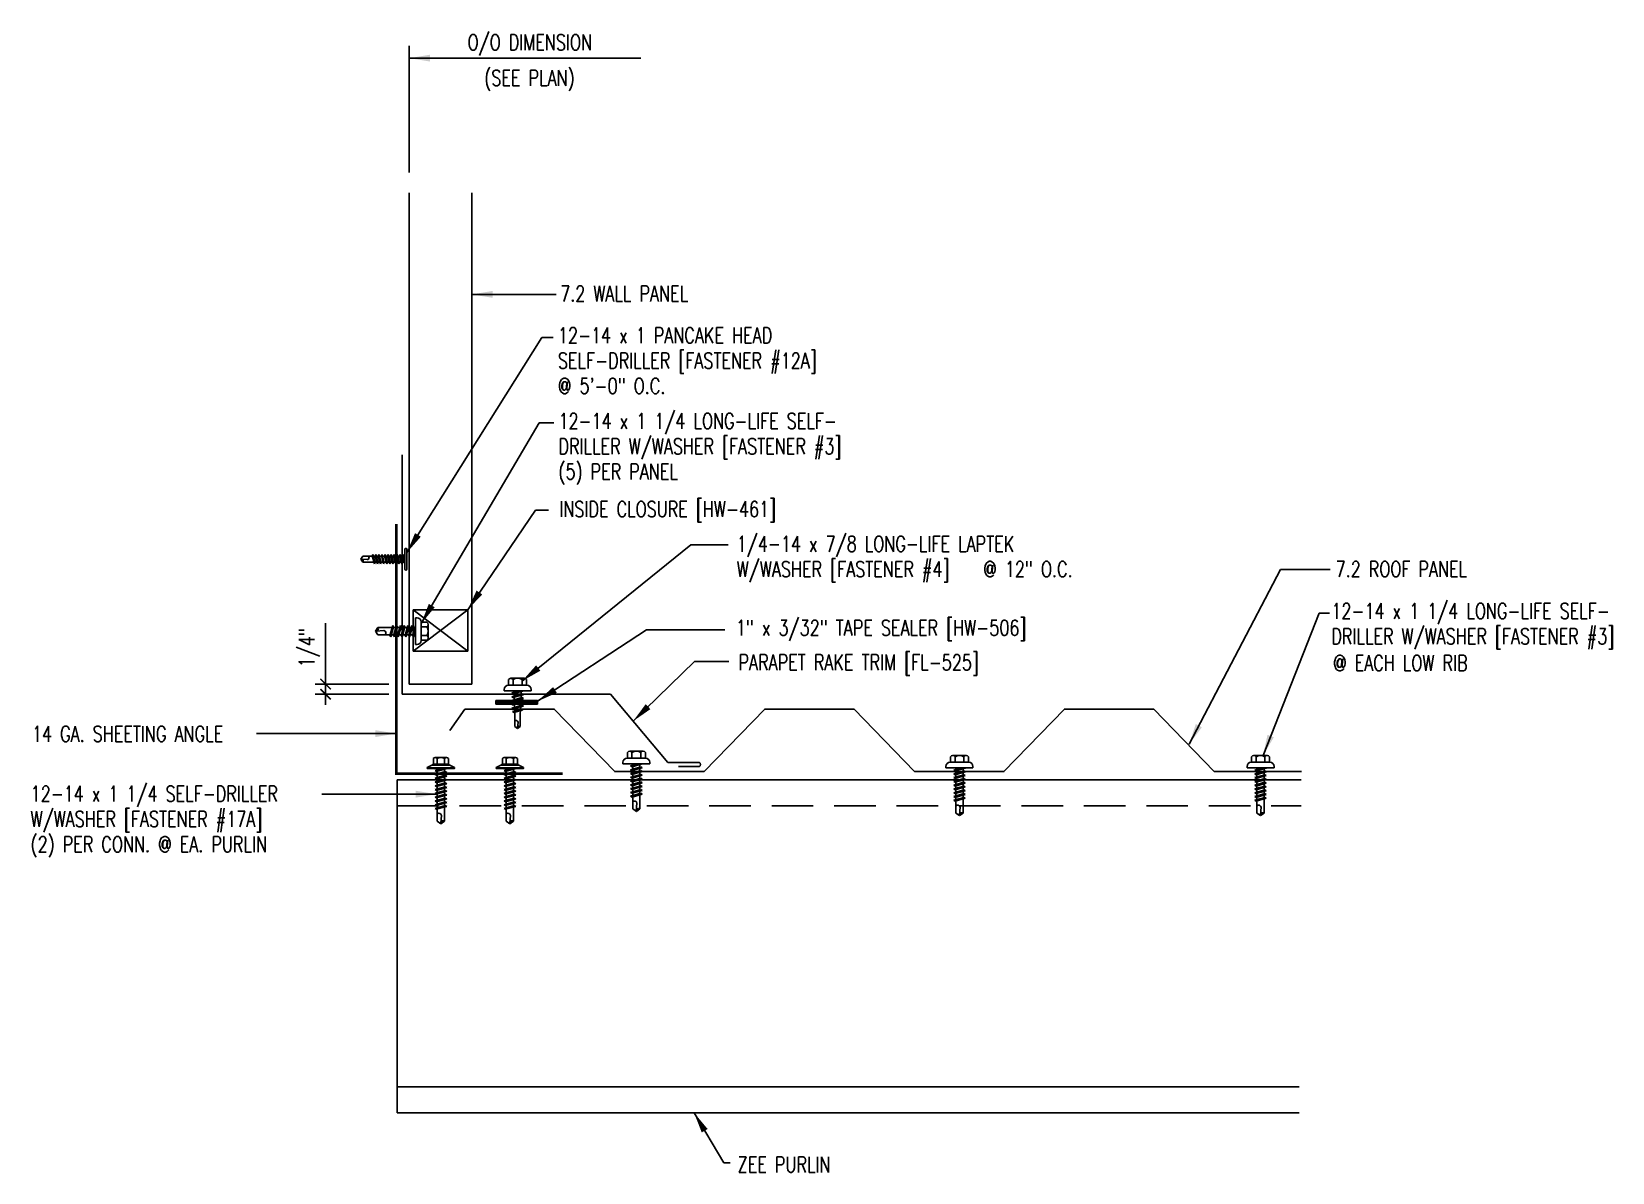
# Model space of a CAD drawing. Extents: x 18.7 to 56.6, y 22.4 to 49.8.
import ezdxf

# ---------------------------------------------------------------- set-up
doc = ezdxf.new("R2010")
doc.units = 0
doc.header["$LTSCALE"] = 4
doc.header["$MEASUREMENT"] = 0
doc.linetypes.add('DASHED', pattern=[0.75, 0.5, -0.25])
doc.layers.get('0').update_dxf_attribs({"linetype": 'CONTINUOUS'})
for name, color, linetype in [('CLOSURE', 3, 'CONTINUOUS'), ('DIM', 2, 'CONTINUOUS'), ('FASTENER', 9, 'CONTINUOUS'), ('PANEL-S', 11, 'CONTINUOUS'), ('SEALANT', 8, 'CONTINUOUS'), ('STLA', 12, 'CONTINUOUS'), ('TAPE', 9, 'CONTINUOUS'), ('TEXT', 2, 'CONTINUOUS'), ('TRIM', 6, 'CONTINUOUS')]:
    doc.layers.add(name, color=color, linetype=linetype)
doc.styles.add('TEXT', font='SIMPLEX.shx', dxfattribs={"width": 0.75, "height": 0.375})
doc.styles.add('TEXT1', font='ROMANS.shx', dxfattribs={"width": 0.75, "height": 0.375})
doc.dimstyles.new('DETAIL$7', dxfattribs={"dimscale": 4, "dimtxt": 0.375, "dimasz": 0.125, "dimexe": 0.0625, "dimexo": 0.0625, "dimgap": 0.0625, "dimtad": 1, "dimdec": 4, "dimzin": 3, "dimdsep": 46, "dimlunit": 4, "dimtxsty": 'TEXT', "dimblk": 'ARCHTICK', "dimcen": 0.0625, "dimclrd": 7, "dimclre": 7, "dimclrt": 2, "dimadec": 0, "dimazin": 0, "dimtfac": 0.6, "dimtdec": 4, "dimtmove": 0, "dimatfit": 3, "dimfxl": 0, "dimfrac": 2, "dimtolj": 1, "dimtzin": 0, "dimarcsym": 0})

# ---------------------------------------------------------------- blocks, each defined once
blk = doc.blocks.new('A$C6938402A')
at = {"layer": 'TAPE'}
h = blk.add_hatch(dxfattribs=at)
h.set_pattern_fill('DOTS', color=256, scale=0.35, angle=270, style=0)
h.set_pattern_definition([(270, (-22.332364, -26.379487), (0.021875, -0.0109375), [0, -0.021875])])
h.paths.add_polyline_path([(-0.563, -0.04), (-0.547, -0.132), (0.438, 0.041), (0.422, 0.134)])
at = {"layer": 'SEALANT'}
for p, q in [((-0.563, -0.04), (0.422, 0.134)), ((-0.547, -0.132), (0.438, 0.041)), ((0.422, 0.134), (0.438, 0.041)), ((-0.563, -0.04), (-0.547, -0.132))]:
    blk.add_line(p, q, dxfattribs=at)
blk = doc.blocks.new('FD-F3')
at = {"layer": 'TEXT', "style": 'TEXT1', "width": 0.75}
for s, p in [('12-14 x 1 1/4 LONG-LIFE SELF-', (0.0047, -0.0408)), ('DRILLER W/WASHER [FASTENER #3]', (0.0047, -0.1926))]:
    blk.add_text(s, height=0.09375, dxfattribs=at).set_placement(p)
blk.add_attdef('(QUANTITY)', (0.0047, -0.3444), '', height=0.0938, dxfattribs=at)
blk = doc.blocks.new('FD-F4')
at = {"layer": 'TEXT', "style": 'TEXT1', "width": 0.75}
for s, p in [('1/4-14 x 7/8 LONG-LIFE LAPTEK', (0.0047, -0.0408)), ('W/WASHER [FASTENER #4]', (0.0047, -0.1926))]:
    blk.add_text(s, height=0.09375, dxfattribs=at).set_placement(p)
blk.add_attdef('(QUANTITY)', (1.4847, -0.1926), '', height=0.0938, dxfattribs=at)
blk = doc.blocks.new('fz5')
at = {"layer": 'FASTENER'}
for p, q in [((-0.326, 0.071), (-0.326, 0.037)), ((-0.326, 0.037), (0.322, 0.037)), ((-0.226, 0.171), (0.214, 0.171)), ((-0.217, 0.305), (-0.217, 0.171)), ((-0.163, 0.337), (0.159, 0.337)), ((-0.141, -0.014), (0.037, 0.037)), ((-0.108, 0.305), (-0.108, 0.171)), ((-0.105, -0.034), (0.137, 0.035)), ((-0.088, 0.037), (-0.088, 0.001)), ((-0.088, 0.037), (0.085, 0.037)), ((0.085, 0.037), (0.134, 0.037)), ((0.085, 0.02), (0.085, -0.041)), ((0.105, 0.305), (0.105, 0.171)), ((0.137, 0.035), (0.134, 0.037)), ((0.214, 0.305), (0.214, 0.171)), ((0.322, 0.071), (0.322, 0.037)), ((-0.105, -0.034), (-0.141, -0.014)), ((-0.141, -0.105), (0.102, -0.036)), ((-0.105, -0.125), (-0.141, -0.105)), ((-0.141, -0.196), (0.102, -0.127)), ((-0.105, -0.216), (-0.141, -0.196)), ((-0.141, -0.287), (0.102, -0.217)), ((-0.105, -0.307), (-0.141, -0.287)), ((-0.141, -0.378), (0.102, -0.308)), ((-0.105, -0.398), (-0.141, -0.378)), ((-0.105, -0.125), (0.137, -0.056)), ((-0.105, -0.216), (0.137, -0.147)), ((-0.105, -0.307), (0.137, -0.238)), ((-0.105, -0.398), (0.137, -0.328)), ((-0.088, -0.029), (-0.088, -0.09)), ((-0.088, -0.12), (-0.088, -0.181)), ((-0.084, -0.27), (-0.088, -0.211)), ((-0.078, -0.36), (-0.082, -0.3)), ((0.071, -0.408), (0.075, -0.346)), ((0.077, -0.315), (0.082, -0.253)), ((0.084, -0.223), (0.085, -0.211)), ((0.085, -0.071), (0.085, -0.131)), ((0.085, -0.162), (0.085, -0.211)), ((0.137, -0.056), (0.102, -0.036)), ((0.137, -0.147), (0.102, -0.127)), ((0.137, -0.238), (0.102, -0.217)), ((0.137, -0.328), (0.102, -0.308)), ((-0.122, -0.463), (0.089, -0.403)), ((-0.086, -0.483), (-0.122, -0.463)), ((-0.086, -0.483), (0.124, -0.423)), ((-0.071, -0.449), (-0.075, -0.389)), ((-0.066, -0.516), (-0.069, -0.478)), ((-0.066, -0.516), (-0.066, -0.82)), ((-0.003, -0.854), (0.009, -0.714)), ((0.063, -0.515), (0.068, -0.439)), ((0.063, -0.516), (0.063, -0.82)), ((0.124, -0.423), (0.089, -0.403)), ((-0.002, -0.866), (-0.066, -0.82)), ((-0.002, -0.866), (0.063, -0.82))]:
    blk.add_line(p, q, dxfattribs=at)
for centre, radius, start, end in [((-0.226, 0.071), 0.1, 90, 180), ((-0.163, 0.274), 0.0628, 29.8754, 150.1246), ((-0.002, 0.141), 0.196, 56.9974, 123.0026), ((0.159, 0.274), 0.0628, 29.8754, 150.1246), ((0.222, 0.071), 0.1, 0, 90), ((-0.036, -0.723), 0.0461, 11.1445, 130.906), ((0.073, -0.516), 0.01, 175.9484, 180), ((0.039, -0.855), 0.0422, 55.4585, 194.8454)]:
    blk.add_arc(centre, radius, start, end, dxfattribs=at)
blk = doc.blocks.new('_ArchTick')
at = {"color": 0, "const_width": 0.15}
blk.add_lwpolyline([(-0.5, -0.5), (0.5, 0.5)], dxfattribs=at)
blk = doc.blocks.new('FD-F17A')
at = {"layer": 'TEXT', "style": 'TEXT1', "width": 0.75}
for s, p in [('12-14 x 1 1/4 SELF-DRILLER', (0.0047, -0.0408)), ('W/WASHER [FASTENER #17A]', (0.0047, -0.1926))]:
    blk.add_text(s, height=0.09375, dxfattribs=at).set_placement(p)
blk.add_attdef('(QUANTITY)', (0.0047, -0.3444), '', height=0.0938, dxfattribs=at)
blk = doc.blocks.new('A$C300C25CC')
at = {"layer": 'FASTENER'}
for p, q in [((-0.295, 0.037), (-0.404, -0.018)), ((-0.295, 0.037), (0.139, 0.037)), ((-0.271, 0.059), (0.115, 0.059)), ((-0.271, 0.041), (0.115, 0.041)), ((-0.258, 0.198), (-0.258, 0.059)), ((-0.258, 0.059), (0.103, 0.059)), ((-0.213, 0.225), (0.057, 0.225)), ((-0.167, 0.198), (-0.167, 0.059)), ((0.012, 0.198), (0.012, 0.059)), ((0.103, 0.198), (0.103, 0.059)), ((0.139, 0.037), (0.249, -0.018)), ((-0.404, -0.018), (-0.404, -0.029)), ((-0.404, -0.029), (0.249, -0.029)), ((-0.217, -0.094), (-0.032, -0.041)), ((-0.181, -0.114), (-0.217, -0.094)), ((-0.217, -0.185), (0.026, -0.115)), ((-0.181, -0.205), (-0.217, -0.185)), ((-0.217, -0.275), (0.026, -0.206)), ((-0.181, -0.296), (-0.217, -0.275)), ((-0.217, -0.366), (0.026, -0.297)), ((-0.181, -0.386), (-0.217, -0.366)), ((-0.181, -0.114), (0.062, -0.044)), ((-0.181, -0.205), (0.062, -0.135)), ((-0.181, -0.296), (0.062, -0.226)), ((-0.181, -0.386), (0.062, -0.317)), ((-0.164, -0.041), (0.009, -0.041)), ((-0.164, -0.041), (-0.164, -0.079)), ((-0.164, -0.109), (-0.164, -0.169)), ((-0.164, -0.2), (-0.164, -0.26)), ((-0.164, -0.291), (-0.164, -0.351)), ((0.009, -0.041), (0.055, -0.041)), ((0.009, -0.06), (0.009, -0.12)), ((0.009, -0.15), (0.009, -0.211)), ((0.009, -0.241), (0.009, -0.302)), ((0.009, -0.332), (0.009, -0.393)), ((0.062, -0.135), (0.026, -0.115)), ((0.062, -0.226), (0.026, -0.206)), ((0.062, -0.317), (0.026, -0.297)), ((0.062, -0.044), (0.055, -0.041)), ((0.249, -0.018), (0.249, -0.029)), ((-0.217, -0.457), (0.026, -0.388)), ((-0.181, -0.477), (-0.217, -0.457)), ((-0.217, -0.548), (0.026, -0.479)), ((-0.181, -0.568), (-0.217, -0.548)), ((-0.217, -0.639), (0.026, -0.57)), ((-0.181, -0.659), (-0.217, -0.639)), ((-0.217, -0.73), (0.026, -0.661)), ((-0.181, -0.75), (-0.217, -0.73)), ((-0.217, -0.821), (0.026, -0.752)), ((-0.181, -0.477), (0.062, -0.408)), ((-0.181, -0.568), (0.062, -0.499)), ((-0.181, -0.659), (0.062, -0.59)), ((-0.181, -0.75), (0.062, -0.681)), ((-0.164, -0.382), (-0.164, -0.442)), ((-0.164, -0.472), (-0.164, -0.533)), ((-0.164, -0.563), (-0.164, -0.624)), ((-0.164, -0.654), (-0.164, -0.715)), ((-0.164, -0.745), (-0.164, -0.806)), ((0.009, -0.423), (0.009, -0.484)), ((0.009, -0.514), (0.009, -0.575)), ((0.009, -0.605), (0.009, -0.666)), ((0.009, -0.696), (0.009, -0.756)), ((0.062, -0.408), (0.026, -0.388)), ((0.062, -0.499), (0.026, -0.479)), ((0.062, -0.59), (0.026, -0.57)), ((0.062, -0.681), (0.026, -0.661)), ((0.062, -0.772), (0.026, -0.752)), ((-0.181, -0.841), (-0.217, -0.821)), ((-0.217, -0.912), (0.026, -0.842)), ((-0.181, -0.932), (-0.217, -0.912)), ((-0.217, -1.003), (0.026, -0.933)), ((-0.181, -1.023), (-0.217, -1.003)), ((-0.181, -0.841), (0.062, -0.772)), ((-0.181, -0.932), (0.062, -0.863)), ((-0.181, -1.023), (0.062, -0.953)), ((-0.164, -0.836), (-0.164, -0.897)), ((-0.164, -0.927), (-0.164, -0.988)), ((-0.164, -1.018), (-0.164, -1.31)), ((0.009, -0.787), (0.009, -0.847)), ((0.009, -0.878), (0.009, -0.938)), ((0.009, -0.969), (0.009, -1.31)), ((0.062, -0.863), (0.026, -0.842)), ((0.062, -0.953), (0.026, -0.933)), ((-0.078, -1.371), (-0.164, -1.31)), ((-0.08, -1.355), (-0.063, -1.168)), ((-0.078, -1.371), (0.009, -1.31))]:
    blk.add_line(p, q, dxfattribs=at)
blk.add_lwpolyline([(-0.408, -0.041), (-0.408, -0.029), (0.253, -0.029), (0.253, -0.041)], close=True, dxfattribs=at)
for centre, radius, start, end in [((-0.271, 0.05), 0.00894, 90, 270), ((-0.213, 0.172), 0.0527, 29.8754, 150.1246), ((-0.078, 0.06), 0.164, 56.9974, 123.0026), ((0.057, 0.172), 0.0527, 29.8754, 150.1246), ((0.115, 0.05), 0.00894, 270, 90), ((-0.124, -1.18), 0.0615, 11.1445, 130.906), ((-0.023, -1.356), 0.0563, 55.4585, 194.8454)]:
    blk.add_arc(centre, radius, start, end, dxfattribs=at)
blk = doc.blocks.new('FD-F12A')
at = {"layer": 'TEXT', "style": 'TEXT1', "width": 0.75}
for s, p in [('12-14 x 1 PANCAKE HEAD', (0.0047, -0.0408)), ('SELF-DRILLER [FASTENER #12A]', (0.0047, -0.1926))]:
    blk.add_text(s, height=0.09375, dxfattribs=at).set_placement(p)
blk.add_attdef('(QUANTITY)', (0.0047, -0.3444), '', height=0.0938, dxfattribs=at)
blk = doc.blocks.new('fz9')
at = {"layer": 'FASTENER'}
for p, q in [((-0.324, 0.071), (-0.324, 0.037)), ((-0.324, 0.037), (0.324, 0.037)), ((-0.224, 0.171), (0.215, 0.171)), ((-0.215, 0.305), (-0.215, 0.171)), ((-0.161, 0.337), (0.161, 0.337)), ((-0.139, -0.016), (0.046, 0.037)), ((-0.107, 0.305), (-0.107, 0.171)), ((-0.104, -0.036), (0.139, 0.033)), ((-0.086, 0.037), (0.086, 0.037)), ((-0.086, 0.037), (-0.086, -0.001)), ((0.086, 0.037), (0.133, 0.037)), ((0.086, 0.018), (0.086, -0.042)), ((0.107, 0.305), (0.107, 0.171)), ((0.139, 0.033), (0.133, 0.037)), ((0.215, 0.305), (0.215, 0.171)), ((0.324, 0.071), (0.324, 0.037)), ((-0.104, -0.036), (-0.139, -0.016)), ((-0.139, -0.107), (0.104, -0.038)), ((-0.104, -0.127), (-0.139, -0.107)), ((-0.139, -0.198), (0.104, -0.128)), ((-0.104, -0.218), (-0.139, -0.198)), ((-0.139, -0.289), (0.104, -0.219)), ((-0.104, -0.309), (-0.139, -0.289)), ((-0.139, -0.38), (0.104, -0.31)), ((-0.104, -0.4), (-0.139, -0.38)), ((-0.104, -0.127), (0.139, -0.058)), ((-0.104, -0.218), (0.139, -0.149)), ((-0.104, -0.309), (0.139, -0.239)), ((-0.104, -0.4), (0.139, -0.33)), ((-0.086, -0.031), (-0.086, -0.092)), ((-0.086, -0.122), (-0.086, -0.183)), ((-0.086, -0.213), (-0.086, -0.274)), ((-0.086, -0.304), (-0.086, -0.364)), ((0.086, -0.073), (0.086, -0.133)), ((0.086, -0.164), (0.086, -0.224)), ((0.086, -0.255), (0.086, -0.315)), ((0.086, -0.345), (0.086, -0.406)), ((0.139, -0.058), (0.104, -0.038)), ((0.139, -0.149), (0.104, -0.128)), ((0.139, -0.239), (0.104, -0.219)), ((0.139, -0.33), (0.104, -0.31)), ((-0.139, -0.47), (0.104, -0.401)), ((-0.104, -0.491), (-0.139, -0.47)), ((-0.139, -0.561), (0.104, -0.492)), ((-0.104, -0.581), (-0.139, -0.561)), ((-0.104, -0.491), (0.139, -0.421)), ((-0.104, -0.581), (0.139, -0.512)), ((-0.086, -0.395), (-0.086, -0.455)), ((-0.086, -0.486), (-0.086, -0.546)), ((-0.086, -0.577), (-0.086, -0.869)), ((-0.002, -0.914), (0.014, -0.727)), ((0.086, -0.436), (0.086, -0.497)), ((0.086, -0.527), (0.086, -0.869)), ((0.139, -0.421), (0.104, -0.401)), ((0.139, -0.512), (0.104, -0.492)), ((0, -0.929), (-0.086, -0.869)), ((0, -0.929), (0.086, -0.869))]:
    blk.add_line(p, q, dxfattribs=at)
for centre, radius, start, end in [((-0.224, 0.071), 0.1, 90, 180), ((-0.161, 0.274), 0.0628, 29.8754, 150.1246), ((0, 0.141), 0.196, 56.9974, 123.0026), ((0.161, 0.274), 0.0628, 29.8754, 150.1246), ((0.224, 0.071), 0.1, 0, 90), ((-0.046, -0.739), 0.0615, 11.1445, 130.906), ((0.054, -0.915), 0.0563, 55.4585, 194.8454)]:
    blk.add_arc(centre, radius, start, end, dxfattribs=at)
blk = doc.blocks.new('A$C75494D7C')
at = {"layer": 'FASTENER'}
for p, q in [((0.491, 0.821), (0.491, 0.341)), ((0.537, 0.821), (0.537, 0.341)), ((-0.572, 0.581), (-0.524, 0.65)), ((-0.572, 0.581), (-0.524, 0.512)), ((-0.56, 0.583), (-0.411, 0.57)), ((-0.29, 0.65), (-0.524, 0.65)), ((-0.251, 0.512), (-0.524, 0.512)), ((-0.294, 0.664), (-0.278, 0.693)), ((-0.294, 0.664), (-0.239, 0.47)), ((-0.278, 0.693), (-0.223, 0.498)), ((-0.218, 0.65), (-0.266, 0.65)), ((-0.239, 0.47), (-0.223, 0.498)), ((-0.178, 0.512), (-0.227, 0.512)), ((-0.221, 0.664), (-0.205, 0.693)), ((-0.221, 0.664), (-0.166, 0.47)), ((-0.205, 0.693), (-0.15, 0.498)), ((-0.145, 0.65), (-0.193, 0.65)), ((-0.166, 0.47), (-0.15, 0.498)), ((-0.105, 0.512), (-0.154, 0.512)), ((-0.149, 0.664), (-0.133, 0.693)), ((-0.149, 0.664), (-0.093, 0.47)), ((-0.133, 0.693), (-0.077, 0.498)), ((-0.072, 0.65), (-0.121, 0.65)), ((-0.093, 0.47), (-0.077, 0.498)), ((-0.033, 0.512), (-0.081, 0.512)), ((-0.076, 0.664), (-0.06, 0.693)), ((-0.076, 0.664), (-0.021, 0.47)), ((-0.06, 0.693), (-0.005, 0.498)), ((0.001, 0.65), (-0.048, 0.65)), ((-0.021, 0.47), (-0.005, 0.498)), ((0.04, 0.512), (-0.008, 0.512)), ((-0.003, 0.664), (0.013, 0.693)), ((-0.003, 0.664), (0.052, 0.47)), ((0.013, 0.693), (0.068, 0.498)), ((0.073, 0.65), (0.025, 0.65)), ((0.052, 0.47), (0.068, 0.498)), ((0.113, 0.512), (0.064, 0.512)), ((0.069, 0.664), (0.085, 0.693)), ((0.069, 0.664), (0.125, 0.47)), ((0.085, 0.693), (0.141, 0.498)), ((0.146, 0.65), (0.098, 0.65)), ((0.125, 0.47), (0.141, 0.498)), ((0.185, 0.512), (0.137, 0.512)), ((0.142, 0.664), (0.158, 0.693)), ((0.142, 0.664), (0.198, 0.47)), ((0.158, 0.693), (0.214, 0.498)), ((0.219, 0.65), (0.17, 0.65)), ((0.198, 0.47), (0.214, 0.498)), ((0.258, 0.512), (0.21, 0.512)), ((0.215, 0.664), (0.231, 0.693)), ((0.215, 0.664), (0.27, 0.47)), ((0.231, 0.693), (0.286, 0.498)), ((0.291, 0.65), (0.243, 0.65)), ((0.27, 0.47), (0.286, 0.498)), ((0.331, 0.512), (0.282, 0.512)), ((0.288, 0.664), (0.304, 0.693)), ((0.288, 0.664), (0.343, 0.47)), ((0.304, 0.693), (0.359, 0.498)), ((0.364, 0.65), (0.316, 0.65)), ((0.343, 0.47), (0.359, 0.498)), ((0.404, 0.512), (0.355, 0.512)), ((0.36, 0.664), (0.376, 0.693)), ((0.36, 0.664), (0.416, 0.47)), ((0.376, 0.693), (0.432, 0.498)), ((0.437, 0.65), (0.388, 0.65)), ((0.416, 0.47), (0.432, 0.498)), ((0.476, 0.512), (0.428, 0.512)), ((0.433, 0.664), (0.449, 0.693)), ((0.433, 0.664), (0.488, 0.47)), ((0.449, 0.693), (0.491, 0.545)), ((0.491, 0.65), (0.461, 0.65)), ((0.488, 0.47), (0.491, 0.475)), ((0.491, 0.65), (0.491, 0.512)), ((0.491, 0.512), (0.491, 0.475))]:
    blk.add_line(p, q, dxfattribs=at)
for centre, radius, start, end in [((0.514, 0.819), 0.0227, 4.6639, 175.3361), ((-0.561, 0.538), 0.045, 325.4585, 104.8454), ((-0.42, 0.618), 0.0492, 281.1445, 40.906), ((0.514, 0.343), 0.0227, 184.6639, 355.3361)]:
    blk.add_arc(centre, radius, start, end, dxfattribs=at)
blk = doc.blocks.new('fz2')
at = {"layer": 'FASTENER'}
for p, q in [((-0.324, 0.071), (-0.324, 0.037)), ((-0.324, 0.037), (0.324, 0.037)), ((-0.224, 0.171), (0.215, 0.171)), ((-0.215, 0.305), (-0.215, 0.171)), ((-0.161, 0.337), (0.161, 0.337)), ((-0.139, -0.016), (0.046, 0.037)), ((-0.107, 0.305), (-0.107, 0.171)), ((-0.104, -0.036), (0.139, 0.033)), ((-0.086, 0.037), (0.086, 0.037)), ((-0.086, 0.037), (-0.086, -0.001)), ((0.086, 0.037), (0.133, 0.037)), ((0.086, 0.018), (0.086, -0.042)), ((0.107, 0.305), (0.107, 0.171)), ((0.139, 0.033), (0.133, 0.037)), ((0.215, 0.305), (0.215, 0.171)), ((0.324, 0.071), (0.324, 0.037)), ((-0.104, -0.036), (-0.139, -0.016)), ((-0.139, -0.107), (0.104, -0.038)), ((-0.104, -0.127), (-0.139, -0.107)), ((-0.139, -0.198), (0.104, -0.128)), ((-0.104, -0.218), (-0.139, -0.198)), ((-0.139, -0.289), (0.104, -0.219)), ((-0.104, -0.309), (-0.139, -0.289)), ((-0.139, -0.38), (0.104, -0.31)), ((-0.104, -0.4), (-0.139, -0.38)), ((-0.104, -0.127), (0.139, -0.058)), ((-0.104, -0.218), (0.139, -0.149)), ((-0.104, -0.309), (0.139, -0.239)), ((-0.104, -0.4), (0.139, -0.33)), ((-0.086, -0.031), (-0.086, -0.092)), ((-0.086, -0.122), (-0.086, -0.183)), ((-0.086, -0.213), (-0.086, -0.274)), ((-0.086, -0.304), (-0.086, -0.364)), ((0.086, -0.073), (0.086, -0.133)), ((0.086, -0.164), (0.086, -0.224)), ((0.086, -0.255), (0.086, -0.315)), ((0.086, -0.345), (0.086, -0.406)), ((0.139, -0.058), (0.104, -0.038)), ((0.139, -0.149), (0.104, -0.128)), ((0.139, -0.239), (0.104, -0.219)), ((0.139, -0.33), (0.104, -0.31)), ((-0.139, -0.47), (0.104, -0.401)), ((-0.104, -0.491), (-0.139, -0.47)), ((-0.139, -0.561), (0.104, -0.492)), ((-0.104, -0.581), (-0.139, -0.561)), ((-0.139, -0.652), (0.104, -0.583)), ((-0.104, -0.672), (-0.139, -0.652)), ((-0.139, -0.743), (0.104, -0.674)), ((-0.104, -0.763), (-0.139, -0.743)), ((-0.104, -0.491), (0.139, -0.421)), ((-0.104, -0.581), (0.139, -0.512)), ((-0.104, -0.672), (0.139, -0.603)), ((-0.104, -0.763), (0.139, -0.694)), ((-0.086, -0.395), (-0.086, -0.455)), ((-0.086, -0.486), (-0.086, -0.546)), ((-0.086, -0.577), (-0.086, -0.637)), ((-0.086, -0.667), (-0.086, -0.728)), ((-0.086, -0.758), (-0.086, -1.05)), ((0.086, -0.436), (0.086, -0.497)), ((0.086, -0.527), (0.086, -0.588)), ((0.086, -0.618), (0.086, -0.679)), ((0.086, -0.709), (0.086, -1.05)), ((0.139, -0.421), (0.104, -0.401)), ((0.139, -0.512), (0.104, -0.492)), ((0.139, -0.603), (0.104, -0.583)), ((0.139, -0.694), (0.104, -0.674)), ((0, -1.111), (-0.086, -1.05)), ((-0.002, -1.095), (0.014, -0.909)), ((0, -1.111), (0.086, -1.05))]:
    blk.add_line(p, q, dxfattribs=at)
for centre, radius, start, end in [((-0.224, 0.071), 0.1, 90, 180), ((-0.161, 0.274), 0.0628, 29.8754, 150.1246), ((0, 0.141), 0.196, 56.9974, 123.0026), ((0.161, 0.274), 0.0628, 29.8754, 150.1246), ((0.224, 0.071), 0.1, 0, 90), ((-0.046, -0.921), 0.0615, 11.1445, 130.906), ((0.054, -1.097), 0.0563, 55.4585, 194.8454)]:
    blk.add_arc(centre, radius, start, end, dxfattribs=at)

msp = doc.modelspace()

# ---------------------------------------------------------------- linework, layer by layer
at = {"layer": 'CLOSURE'}
for p, q in [((27.819, 34.925), (27.819, 35.925)), ((27.819, 35.925), (29.131, 35.925)), ((27.819, 34.925), (29.131, 35.925)), ((29.131, 34.925), (27.819, 35.925)), ((29.131, 35.925), (29.131, 34.925)), ((29.131, 34.925), (27.819, 34.925))]:
    msp.add_line(p, q, dxfattribs=at)
at = {"layer": 'DIM', "color": 7}
msp.add_line((27.727, 49.474), (27.727, 46.431), dxfattribs=at)
at = {"layer": 'PANEL-S'}
for p, q in [((27.727, 34.138), (27.727, 45.944)), ((29.227, 34.138), (29.227, 45.944)), ((29.227, 34.138), (27.727, 34.138))]:
    msp.add_line(p, q, dxfattribs=at)
msp.add_lwpolyline([(28.704, 33.02), (29.065, 33.536), (31.211, 33.536), (32.665, 32.036), (34.811, 32.036), (36.265, 33.536), (38.411, 33.536), (39.865, 32.036), (42.011, 32.036), (43.465, 33.536), (45.611, 33.536), (47.065, 32.036), (49.158, 32.036)], dxfattribs=at)
at = {"layer": 'STLA'}
for p, q in [((27.433, 31.837), (27.433, 23.837)), ((27.433, 31.837), (49.156, 31.837)), ((27.433, 24.462), (49.104, 24.462)), ((27.433, 23.837), (49.104, 23.837))]:
    msp.add_line(p, q, dxfattribs=at)
at = {"layer": 'STLA', "linetype": 'DASHED', "ltscale": 0.5}
msp.add_line((27.433, 31.212), (49.156, 31.212), dxfattribs=at)
at = {"layer": 'STLA', "const_width": 0.0625}
msp.add_lwpolyline([(31.416, 31.984), (27.416, 31.984), (27.416, 37.984)], dxfattribs=at)
at = {"layer": 'TEXT', "color": 7}
for p, q in [((25.716, 34.138), (25.716, 35.6)), ((27.236, 34.138), (25.466, 34.138)), ((27.236, 33.892), (25.466, 33.892)), ((25.716, 33.892), (25.716, 34.138)), ((25.716, 33.892), (25.716, 33.642))]:
    msp.add_line(p, q, dxfattribs=at)
at = {"layer": 'TRIM'}
for p, q in [((27.56, 39.642), (27.56, 33.892)), ((27.56, 33.892), (32.56, 33.892)), ((32.56, 33.892), (33.942, 32.253)), ((33.942, 32.253), (34.692, 32.253)), ((34.192, 32.159), (34.692, 32.159))]:
    msp.add_line(p, q, dxfattribs=at)
msp.add_arc((34.675, 32.206), 0.0499, 290.0262, 69.9738, dxfattribs=at)

# ---------------------------------------------------------------- block references
at = {"layer": 'FASTENER', "xscale": -1, "rotation": 269.9999999999999}
msp.add_blockref('fz9', (27.843, 35.409), dxfattribs=at)
at = {"layer": 'FASTENER'}
for name, p in [('fz5', (30.332, 33.939)), ('fz2', (33.183, 32.187)), ('fz2', (40.944, 32.088)), ('fz2', (48.176, 32.088))]:
    msp.add_blockref(name, p, dxfattribs=at)
at = {"layer": 'TEXT', "xscale": 4, "yscale": 4, "zscale": 4}
for name, p, values in [('FD-F12A', (31.28, 42.491), {'(QUANTITY)': '@ 5\'-0" O.C.'}), ('FD-F3', (31.293, 40.433), {'(QUANTITY)': '(5) PER PANEL'}), ('FD-F4', (35.576, 37.482), {'(QUANTITY)': '@ 12" O.C.'}), ('FD-F17A', (18.613, 31.478), {'(QUANTITY)': '(2) PER CONN. @ EA. PURLIN'})]:
    msp.add_blockref(name, p, dxfattribs=at).add_auto_attribs(values)
at = {"layer": 'TEXT'}
for name, p in [('A$C75494D7C', (27.133, 36.557)), ('A$C300C25CC', (28.564, 32.152)), ('A$C300C25CC', (30.222, 32.152))]:
    msp.add_blockref(name, p, dxfattribs=at)
at = {"layer": 'TEXT', "xscale": 4, "yscale": 4, "zscale": 4}
msp.add_blockref('FD-F3', (49.859, 35.868), dxfattribs=at)
at = {"layer": 'TEXT', "color": 7, "xscale": 0.25, "yscale": 0.25, "zscale": 0.25}
for p, rotation in [((25.716, 34.138), 270), ((25.716, 33.892), 90)]:
    msp.add_blockref('_ArchTick', p, dxfattribs=dict(at, rotation=rotation))
at = {"layer": 'TEXT', "rotation": 350.0000000000001}
msp.add_blockref('A$C6938402A', (30.37, 33.688), dxfattribs=at)

# ---------------------------------------------------------------- texts
at = {"layer": 'TEXT', "style": 'TEXT1', "width": 0.75}
for s, p in [('O/O DIMENSION', (29.129, 49.367)), ('(SEE PLAN)', (29.532, 48.513)), ('7.2 WALL PANEL', (31.354, 43.331)), ('INSIDE CLOSURE [HW-461]', (31.333, 38.154)), ('7.2 ROOF PANEL', (49.981, 36.713)), ('1" x 3/32" TAPE SEALER [HW-506]', (35.574, 35.302)), ('PARAPET RAKE TRIM [FL-525]', (35.638, 34.472)), ('@ EACH LOW RIB', (49.92, 34.456)), ('14 GA. SHEETING ANGLE', (18.666, 32.754)), ('ZEE PURLIN', (35.619, 22.406))]:
    msp.add_text(s, height=0.375, dxfattribs=at).set_placement(p)
at = {"layer": 'TEXT', "color": 2, "insert": (25.328, 35.012), "char_height": 0.375, "attachment_point": 5, "rotation": 90, "style": 'TEXT1'}
msp.add_mtext('\\A1;1/4"', dxfattribs=at)

# ---------------------------------------------------------------- leaders
at = {"layer": 'DIM'}
msp.add_leader([(27.727, 49.176), (33.289, 49.176)], dimstyle='DETAIL$7', dxfattribs=at)
at = {"layer": 'TEXT'}
for points in [[(29.227, 43.5), (30.386, 43.5), (31.257, 43.5)], [(27.67, 37.298), (30.909, 42.465), (31.187, 42.465)], [(28.014, 35.592), (30.851, 40.412), (31.199, 40.412)], [(29.131, 35.925), (30.758, 38.318), (31.071, 38.318)], [(30.436, 34.209), (34.492, 37.484), (35.387, 37.484)], [(46.463, 32.695), (48.652, 36.89), (49.85, 36.89)], [(48.237, 32.425), (49.585, 35.845), (49.836, 35.845)], [(30.808, 33.724), (33.43, 35.437), (35.311, 35.437)], [(33.104, 33.247), (34.583, 34.679), (35.402, 34.679)], [(27.416, 32.948), (25.225, 32.948), (24.057, 32.948)], [(28.383, 31.493), (26.879, 31.493), (25.623, 31.493)], [(34.569, 23.837), (35.281, 22.635), (35.439, 22.635)]]:
    msp.add_leader(points, dimstyle='DETAIL$7', dxfattribs=at)

doc.saveas('drawing.dxf')
